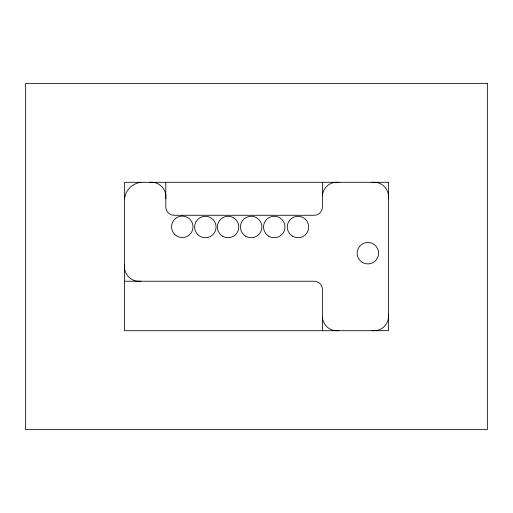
<?xml version="1.0" encoding="UTF-8"?>
<svg xmlns="http://www.w3.org/2000/svg" width="513" height="513" viewBox="0 0 513 513"><rect width="100%" height="100%" fill="white"/><g stroke="black" fill="none" stroke-linecap="round" stroke-linejoin="round"><path stroke-width="0.77" d="M124.588 264.746L124.672 269.222A14.665 14.665 0 0 0 136.599 281.15L141.075 281.233M165.808 198.787L165.725 194.312A14.665 14.665 0 0 0 153.797 182.384L149.321 182.301M388.412 198.787L388.328 194.312A14.665 14.665 0 0 0 376.401 182.384L371.925 182.301M322.459 195.216L322.542 194.312A14.665 14.665 0 0 1 334.47 182.384L338.946 182.301M338.946 330.699L334.47 330.616A14.665 14.665 0 0 1 322.542 318.688L322.459 317.784M124.588 281.233L314.212 281.233A8.246 8.246 0 0 1 322.459 289.479L322.459 330.699M371.925 330.699L376.401 330.616A14.665 14.665 0 0 0 388.328 318.688L388.412 314.212M322.459 182.301L322.459 207.034A8.246 8.246 0 0 1 314.212 215.274L174.054 215.274A8.246 8.246 0 0 1 165.808 207.034L165.808 182.301M124.588 198.787A18.551 18.551 0 0 1 141.075 182.301M487.35 83.362L25.65 83.362L25.65 429.637L487.35 429.637L487.35 83.362M388.412 182.301L124.588 182.301L124.588 330.699L388.412 330.699L388.412 182.301M174.721 234.396A10.715 10.715 0 0 0 192.651 229.593A10.715 10.715 0 0 0 179.524 216.467A10.715 10.715 0 0 0 174.721 234.396M222.725 236.262A10.715 10.715 0 0 0 238.801 226.983A10.715 10.715 0 0 0 222.725 217.698A10.715 10.715 0 0 0 222.725 236.262M197.774 234.588A10.715 10.715 0 0 0 215.704 229.779A10.715 10.715 0 0 0 202.577 216.653A10.715 10.715 0 0 0 197.774 234.588M245.81 236.262A10.715 10.715 0 0 0 261.886 226.983A10.715 10.715 0 0 0 245.81 217.698A10.715 10.715 0 0 0 245.81 236.262M268.895 236.262A10.715 10.715 0 0 0 284.971 226.983A10.715 10.715 0 0 0 268.895 217.698A10.715 10.715 0 0 0 268.895 236.262M292.634 236.262A10.715 10.715 0 0 0 308.717 226.983A10.715 10.715 0 0 0 292.634 217.698A10.715 10.715 0 0 0 292.634 236.262M362.511 262.483A10.715 10.715 0 0 0 378.588 253.204A10.715 10.715 0 0 0 362.511 243.919A10.715 10.715 0 0 0 362.511 262.483"/></g></svg>
